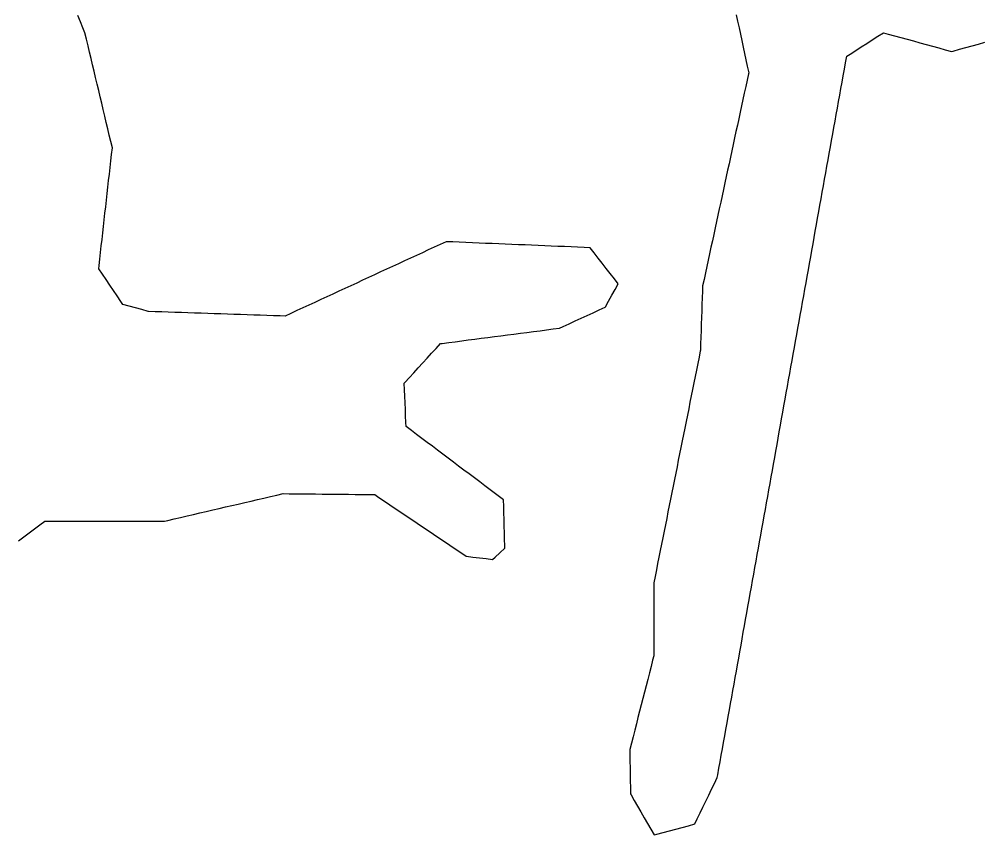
# Model space of a CAD drawing. Header units: millimetres. Extents: x 165 to 2352, y 1753 to 3323.
# Drawn here: x 1427.2 to 1573.4, y 1952 to 2076 of the extents above; entities that cross this region are included whole.
import ezdxf

# ---------------------------------------------------------------- set-up
doc = ezdxf.new("R2010")
doc.units = ezdxf.units.MM
doc.layers.add('ALL_ISLANDS', color=7, linetype='Continuous')
doc.layers.add('OUTLINE_ISLAND_01', color=7, linetype='Continuous')

msp = doc.modelspace()

# ---------------------------------------------------------------- linework, layer by layer
at = {"layer": 'ALL_ISLANDS'}
for points in [[(1427.0815, 1996.6877), (1427.884, 1997.2843), (1428.6865, 1997.8809), (1429.4891, 1998.4776), (1430.2916, 1999.0742), (1431.0941, 1999.6708), (1431.2608, 1999.6708), (1432.2608, 1999.6704), (1433.2608, 1999.67), (1434.2608, 1999.6697), (1435.2608, 1999.6693), (1436.2608, 1999.6689), (1437.2608, 1999.6686), (1438.2608, 1999.6682), (1439.2608, 1999.6678), (1440.2608, 1999.6675), (1441.2608, 1999.6671), (1442.2608, 1999.6667), (1443.2608, 1999.6664), (1444.2608, 1999.666), (1445.2608, 1999.6656), (1446.2608, 1999.6653), (1447.2608, 1999.6649), (1448.2608, 1999.6645), (1449.2608, 1999.6642), (1449.7725, 1999.7828), (1450.7467, 2000.0087), (1451.7209, 2000.2345), (1452.695, 2000.4604), (1453.6692, 2000.6862), (1454.6433, 2000.9121), (1455.6175, 2001.138), (1456.5917, 2001.3638), (1457.5658, 2001.5897), (1458.54, 2001.8155), (1459.5141, 2002.0414), (1460.4883, 2002.2672), (1461.4625, 2002.4931), (1462.4366, 2002.7189), (1463.4108, 2002.9448), (1464.385, 2003.1707), (1465.3591, 2003.3965), (1466.3333, 2003.6224), (1467.3074, 2003.8482), (1468.241, 2003.8382), (1469.2409, 2003.8274), (1470.2409, 2003.8166), (1471.2408, 2003.8058), (1472.2407, 2003.795), (1473.2407, 2003.7842), (1474.2406, 2003.7735), (1475.2406, 2003.7627), (1476.2405, 2003.7519), (1477.2404, 2003.7411), (1478.2404, 2003.7303), (1479.2403, 2003.7195), (1480.2403, 2003.7088), (1481.2402, 2003.698), (1481.8691, 2003.2735), (1482.698, 2002.7141), (1483.5268, 2002.1546), (1484.3557, 2001.5952), (1485.1846, 2001.0357), (1486.0134, 2000.4763), (1486.8423, 1999.9168), (1487.6711, 1999.3574), (1488.5, 1998.7979), (1489.3289, 1998.2385), (1490.1577, 1997.679), (1490.9866, 1997.1195), (1491.8155, 1996.5601), (1492.6443, 1996.0006), (1493.4732, 1995.4412), (1494.3021, 1994.8817), (1495.1309, 1994.3223), (1495.1704, 1994.3176), (1496.1633, 1994.1988), (1497.1562, 1994.08), (1498.1492, 1993.9613), (1499.1421, 1993.8425), (1499.5235, 1994.1909), (1500.2619, 1994.8654), (1501.0002, 1995.5398), (1500.9908, 1995.9037), (1500.9649, 1996.9034), (1500.939, 1997.9031), (1500.9132, 1998.9027), (1500.8873, 1999.9024), (1500.8615, 2000.9021), (1500.8356, 2001.9017), (1500.8097, 2002.9014), (1500.3766, 2003.2271), (1499.5774, 2003.8281), (1498.7781, 2004.429), (1497.9788, 2005.03), (1497.1796, 2005.631), (1496.3803, 2006.232), (1495.5811, 2006.833), (1494.7818, 2007.434), (1493.9825, 2008.035), (1493.1833, 2008.6359), (1492.384, 2009.2369), (1491.5848, 2009.8379), (1490.7855, 2010.4389), (1489.9862, 2011.0399), (1489.187, 2011.6409), (1488.3877, 2012.2419), (1487.5885, 2012.8428), (1486.7892, 2013.4438), (1485.9899, 2014.0448), (1485.9645, 2014.6574), (1485.9231, 2015.6565), (1485.8816, 2016.6556), (1485.8402, 2017.6548), (1485.7988, 2018.6539), (1485.7573, 2019.6531), (1485.7159, 2020.6522), (1485.8183, 2020.7639), (1486.494, 2021.5011), (1487.1697, 2022.2383), (1487.8454, 2022.9754), (1488.5211, 2023.7126), (1489.1968, 2024.4498), (1489.8725, 2025.1869), (1490.5482, 2025.9241), (1491.2239, 2026.6613), (1491.4763, 2026.694), (1492.468, 2026.8227), (1493.4597, 2026.9514), (1494.4513, 2027.08), (1495.443, 2027.2087), (1496.4347, 2027.3374), (1497.4264, 2027.4661), (1498.4181, 2027.5947), (1499.4098, 2027.7234), (1500.4015, 2027.8521), (1501.3932, 2027.9807), (1502.3848, 2028.1094), (1503.3765, 2028.2381), (1504.3682, 2028.3667), (1505.3599, 2028.4954), (1506.3516, 2028.6241), (1507.3433, 2028.7527), (1508.335, 2028.8814), (1509.3267, 2029.0101), (1509.8928, 2029.2708), (1510.8011, 2029.6892), (1511.7094, 2030.1075), (1512.6177, 2030.5258), (1513.526, 2030.9441), (1514.4343, 2031.3625), (1515.3426, 2031.7808), (1516.2509, 2032.1991), (1516.2879, 2032.2648), (1516.7787, 2033.1361), (1517.2695, 2034.0073), (1517.7603, 2034.8786), (1518.2512, 2035.7499), (1517.6549, 2036.5131), (1517.0393, 2037.3011), (1516.4236, 2038.0891), (1515.808, 2038.8772), (1515.1923, 2039.6652), (1514.5767, 2040.4532), (1513.9611, 2041.2413), (1513.062, 2041.279), (1512.0629, 2041.3209), (1511.0638, 2041.3628), (1510.0646, 2041.4047), (1509.0655, 2041.4467), (1508.0664, 2041.4886), (1507.0673, 2041.5305), (1506.0682, 2041.5724), (1505.069, 2041.6143), (1504.0699, 2041.6563), (1503.0708, 2041.6982), (1502.0717, 2041.7401), (1501.0726, 2041.782), (1500.0734, 2041.824), (1499.0743, 2041.8659), (1498.0752, 2041.9078), (1497.0761, 2041.9497), (1496.077, 2041.9916), (1495.0778, 2042.0336), (1494.0787, 2042.0755), (1493.0796, 2042.1174), (1492.0805, 2042.1593), (1491.1882, 2041.7469), (1490.2805, 2041.3273), (1489.3728, 2040.9077), (1488.4651, 2040.4881), (1487.5573, 2040.0686), (1486.6496, 2039.649), (1485.7419, 2039.2294), (1484.8342, 2038.8098), (1483.9265, 2038.3902), (1483.0188, 2037.9707), (1482.111, 2037.5511), (1481.2033, 2037.1315), (1480.2956, 2036.7119), (1479.3879, 2036.2923), (1478.4802, 2035.8728), (1477.5724, 2035.4532), (1476.6647, 2035.0336), (1475.757, 2034.614), (1474.8493, 2034.1944), (1473.9416, 2033.7749), (1473.0339, 2033.3553), (1472.1261, 2032.9357), (1471.2184, 2032.5161), (1470.3107, 2032.0965), (1469.403, 2031.677), (1468.4953, 2031.2574), (1467.5875, 2030.8378), (1466.8253, 2030.8638), (1465.8259, 2030.8978), (1464.8265, 2030.9319), (1463.827, 2030.966), (1462.8276, 2031.0001), (1461.8282, 2031.0341), (1460.8288, 2031.0682), (1459.8294, 2031.1023), (1458.8299, 2031.1363), (1457.8305, 2031.1704), (1456.8311, 2031.2045), (1455.8317, 2031.2385), (1454.8323, 2031.2726), (1453.8328, 2031.3067), (1452.8334, 2031.3408), (1451.834, 2031.3748), (1450.8346, 2031.4089), (1449.8352, 2031.443), (1448.8358, 2031.477), (1447.8363, 2031.5111), (1446.8369, 2031.5452), (1446.8035, 2031.5545), (1445.8404, 2031.8237), (1444.8773, 2032.093), (1443.9142, 2032.3622), (1442.9512, 2032.6314), (1442.6448, 2033.082), (1442.0826, 2033.909), (1441.5204, 2034.736), (1440.9582, 2035.563), (1440.396, 2036.39), (1439.8338, 2037.2169), (1439.2716, 2038.0439), (1439.3264, 2038.532), (1439.438, 2039.5257), (1439.5495, 2040.5195), (1439.6611, 2041.5132), (1439.7727, 2042.507), (1439.8843, 2043.5007), (1439.9959, 2044.4945), (1440.1075, 2045.4882), (1440.2191, 2046.482), (1440.3307, 2047.4757), (1440.4423, 2048.4695), (1440.5538, 2049.4633), (1440.6654, 2050.457), (1440.777, 2051.4508), (1440.8886, 2052.4445), (1441.0002, 2053.4383), (1441.1118, 2054.432), (1441.2234, 2055.4258), (1441.335, 2056.4195), (1441.1078, 2057.3749), (1440.8765, 2058.3478), (1440.6452, 2059.3207), (1440.4139, 2060.2936), (1440.1827, 2061.2665), (1439.9514, 2062.2394), (1439.7201, 2063.2122), (1439.4888, 2064.1851), (1439.2575, 2065.158), (1439.0262, 2066.1309), (1438.7949, 2067.1038), (1438.5636, 2068.0767), (1438.3323, 2069.0495), (1438.101, 2070.0224), (1437.8697, 2070.9953), (1437.6384, 2071.9682), (1437.4071, 2072.9411), (1437.1758, 2073.914), (1436.859, 2074.687), (1436.4798, 2075.6123), (1436.1006, 2076.5376)], [(1536.1831, 2076.649), (1536.3935, 2075.6713), (1536.6038, 2074.6937), (1536.8141, 2073.7161), (1537.0244, 2072.7384), (1537.2348, 2071.7608), (1537.4451, 2070.7832), (1537.6554, 2069.8055), (1537.8658, 2068.8279), (1538.0761, 2067.8503), (1538.0444, 2067.7036), (1537.833, 2066.7262), (1537.6217, 2065.7488), (1537.4103, 2064.7714), (1537.199, 2063.794), (1536.9877, 2062.8166), (1536.7763, 2061.8391), (1536.565, 2060.8617), (1536.3536, 2059.8843), (1536.1423, 2058.9069), (1535.9309, 2057.9295), (1535.7196, 2056.9521), (1535.5083, 2055.9747), (1535.2969, 2054.9973), (1535.0856, 2054.0198), (1534.8742, 2053.0424), (1534.6629, 2052.065), (1534.4515, 2051.0876), (1534.2402, 2050.1102), (1534.0289, 2049.1328), (1533.8175, 2048.1554), (1533.6062, 2047.178), (1533.3948, 2046.2006), (1533.1835, 2045.2231), (1532.9722, 2044.2457), (1532.7608, 2043.2683), (1532.5495, 2042.2909), (1532.3381, 2041.3135), (1532.1268, 2040.3361), (1531.9154, 2039.3587), (1531.7041, 2038.3813), (1531.4928, 2037.4038), (1531.2814, 2036.4264), (1531.0701, 2035.449), (1531.0416, 2034.6291), (1531.0069, 2033.6298), (1530.9721, 2032.6304), (1530.9374, 2031.631), (1530.9027, 2030.6316), (1530.8679, 2029.6322), (1530.8332, 2028.6328), (1530.7985, 2027.6334), (1530.7638, 2026.634), (1530.729, 2025.6346), (1530.718, 2025.5795), (1530.5216, 2024.599), (1530.3251, 2023.6185), (1530.1287, 2022.638), (1529.9323, 2021.6574), (1529.7358, 2020.6769), (1529.5394, 2019.6964), (1529.343, 2018.7159), (1529.1465, 2017.7354), (1528.9501, 2016.7549), (1528.7537, 2015.7743), (1528.5572, 2014.7938), (1528.3608, 2013.8133), (1528.1644, 2012.8328), (1527.9679, 2011.8523), (1527.7715, 2010.8717), (1527.5751, 2009.8912), (1527.3786, 2008.9107), (1527.1822, 2007.9302), (1526.9858, 2006.9497), (1526.7893, 2005.9692), (1526.5929, 2004.9886), (1526.3965, 2004.0081), (1526.2, 2003.0276), (1526.0036, 2002.0471), (1525.8071, 2001.0666), (1525.6107, 2000.0861), (1525.4143, 1999.1055), (1525.2178, 1998.125), (1525.0214, 1997.1445), (1524.825, 1996.164), (1524.6285, 1995.1835), (1524.4321, 1994.203), (1524.2357, 1993.2224), (1524.0392, 1992.2419), (1523.8428, 1991.2614), (1523.6464, 1990.2809), (1523.6463, 1990.1609), (1523.6459, 1989.1609), (1523.6455, 1988.1609), (1523.645, 1987.1609), (1523.6446, 1986.1609), (1523.6442, 1985.1609), (1523.6438, 1984.1609), (1523.6433, 1983.1609), (1523.6429, 1982.1609), (1523.6425, 1981.1609), (1523.6421, 1980.1609), (1523.6416, 1979.1609), (1523.4742, 1978.507), (1523.2262, 1977.5382), (1522.9782, 1976.5695), (1522.7302, 1975.6007), (1522.4822, 1974.632), (1522.2342, 1973.6632), (1521.9862, 1972.6944), (1521.7381, 1971.7257), (1521.4901, 1970.7569), (1521.2421, 1969.7882), (1520.9941, 1968.8194), (1520.7461, 1967.8507), (1520.4981, 1966.8819), (1520.2501, 1965.9131), (1520.0021, 1964.9444), (1520.0135, 1964.1693), (1520.0282, 1963.1694), (1520.043, 1962.1695), (1520.0577, 1961.1697), (1520.0725, 1960.1698), (1520.0872, 1959.1699), (1520.102, 1958.17), (1520.1849, 1958.0263), (1520.6849, 1957.1603), (1521.1849, 1956.2942), (1521.6849, 1955.4282), (1522.1849, 1954.5622), (1522.6848, 1953.6961), (1523.1848, 1952.8301), (1523.6848, 1951.9641), (1524.0856, 1952.0701), (1525.0524, 1952.3257), (1526.0191, 1952.5814), (1526.9859, 1952.8371), (1527.9526, 1953.0928), (1528.9194, 1953.3485), (1529.8862, 1953.6042), (1530.2587, 1954.376), (1530.6933, 1955.2766), (1531.1279, 1956.1772), (1531.5626, 1957.0778), (1531.9972, 1957.9784), (1532.4318, 1958.879), (1532.8665, 1959.7796), (1533.3011, 1960.6802), (1533.3759, 1961.0972), (1533.5524, 1962.0815), (1533.729, 1963.0658), (1533.9055, 1964.0501), (1534.082, 1965.0344), (1534.2586, 1966.0187), (1534.4351, 1967.003), (1534.6116, 1967.9873), (1534.7882, 1968.9715), (1534.9647, 1969.9558), (1535.1412, 1970.9401), (1535.3178, 1971.9244), (1535.4943, 1972.9087), (1535.6709, 1973.893), (1535.8474, 1974.8773), (1536.0239, 1975.8616), (1536.2005, 1976.8459), (1536.377, 1977.8302), (1536.5535, 1978.8145), (1536.7301, 1979.7988), (1536.9066, 1980.7831), (1537.0831, 1981.7674), (1537.2597, 1982.7517), (1537.4362, 1983.736), (1537.6127, 1984.7203), (1537.7893, 1985.7046), (1537.9658, 1986.6888), (1538.1424, 1987.6731), (1538.3189, 1988.6574), (1538.4954, 1989.6417), (1538.672, 1990.626), (1538.8485, 1991.6103), (1539.025, 1992.5946), (1539.2016, 1993.5789), (1539.3781, 1994.5632), (1539.5546, 1995.5475), (1539.7312, 1996.5318), (1539.9077, 1997.5161), (1540.0842, 1998.5004), (1540.2608, 1999.4847), (1540.4373, 2000.469), (1540.6138, 2001.4533), (1540.7904, 2002.4376), (1540.9669, 2003.4218), (1541.1435, 2004.4061), (1541.32, 2005.3904), (1541.4965, 2006.3747), (1541.6731, 2007.359), (1541.8496, 2008.3433), (1542.0261, 2009.3276), (1542.2027, 2010.3119), (1542.3792, 2011.2962), (1542.5557, 2012.2805), (1542.7323, 2013.2648), (1542.9088, 2014.2491), (1543.0853, 2015.2334), (1543.2619, 2016.2177), (1543.4384, 2017.202), (1543.6149, 2018.1863), (1543.7915, 2019.1706), (1543.968, 2020.1549), (1544.1446, 2021.1391), (1544.3211, 2022.1234), (1544.4976, 2023.1077), (1544.6742, 2024.092), (1544.8507, 2025.0763), (1545.0272, 2026.0606), (1545.2038, 2027.0449), (1545.3803, 2028.0292), (1545.5568, 2029.0135), (1545.7334, 2029.9978), (1545.9099, 2030.9821), (1546.0864, 2031.9664), (1546.263, 2032.9507), (1546.4395, 2033.935), (1546.616, 2034.9193), (1546.7926, 2035.9036), (1546.9691, 2036.8879), (1547.1457, 2037.8721), (1547.3222, 2038.8564), (1547.4987, 2039.8407), (1547.6753, 2040.825), (1547.8518, 2041.8093), (1548.0283, 2042.7936), (1548.2049, 2043.7779), (1548.3814, 2044.7622), (1548.5579, 2045.7465), (1548.7345, 2046.7308), (1548.911, 2047.7151), (1549.0875, 2048.6994), (1549.2641, 2049.6837), (1549.4406, 2050.668), (1549.6171, 2051.6523), (1549.7937, 2052.6366), (1549.9702, 2053.6209), (1550.1468, 2054.6052), (1550.3233, 2055.5894), (1550.4998, 2056.5737), (1550.6764, 2057.558), (1550.8529, 2058.5423), (1551.0294, 2059.5266), (1551.206, 2060.5109), (1551.3825, 2061.4952), (1551.559, 2062.4795), (1551.7356, 2063.4638), (1551.9121, 2064.4481), (1552.0886, 2065.4324), (1552.2652, 2066.4167), (1552.4417, 2067.401), (1552.6182, 2068.3853), (1552.7948, 2069.3696), (1552.9713, 2070.3539), (1553.5038, 2070.6968), (1554.3445, 2071.2384), (1555.1852, 2071.7799), (1556.0259, 2072.3214), (1556.8666, 2072.8629), (1557.7073, 2073.4044), (1558.548, 2073.9459), (1559.2838, 2073.7432), (1560.2479, 2073.4775), (1561.212, 2073.2119), (1562.176, 2072.9462), (1563.1401, 2072.6806), (1564.1042, 2072.4149), (1565.0683, 2072.1493), (1566.0323, 2071.8837), (1566.9964, 2071.618), (1567.9605, 2071.3524), (1568.9245, 2071.0867), (1569.1481, 2071.149), (1570.1114, 2071.4175), (1571.0746, 2071.6859), (1572.0379, 2071.9544), (1573.0012, 2072.2228), (1573.9645, 2072.4913)]]:
    msp.add_lwpolyline(points, dxfattribs=at)
at = {"layer": 'OUTLINE_ISLAND_01'}
for points in [[(1427.0815, 1996.6877), (1427.884, 1997.2843), (1428.6865, 1997.8809), (1429.4891, 1998.4776), (1430.2916, 1999.0742), (1431.0941, 1999.6708), (1431.2608, 1999.6708), (1432.2608, 1999.6704), (1433.2608, 1999.67), (1434.2608, 1999.6697), (1435.2608, 1999.6693), (1436.2608, 1999.6689), (1437.2608, 1999.6686), (1438.2608, 1999.6682), (1439.2608, 1999.6678), (1440.2608, 1999.6675), (1441.2608, 1999.6671), (1442.2608, 1999.6667), (1443.2608, 1999.6664), (1444.2608, 1999.666), (1445.2608, 1999.6656), (1446.2608, 1999.6653), (1447.2608, 1999.6649), (1448.2608, 1999.6645), (1449.2608, 1999.6642), (1449.7725, 1999.7828), (1450.7467, 2000.0087), (1451.7209, 2000.2345), (1452.695, 2000.4604), (1453.6692, 2000.6862), (1454.6433, 2000.9121), (1455.6175, 2001.138), (1456.5917, 2001.3638), (1457.5658, 2001.5897), (1458.54, 2001.8155), (1459.5141, 2002.0414), (1460.4883, 2002.2672), (1461.4625, 2002.4931), (1462.4366, 2002.7189), (1463.4108, 2002.9448), (1464.385, 2003.1707), (1465.3591, 2003.3965), (1466.3333, 2003.6224), (1467.3074, 2003.8482), (1468.241, 2003.8382), (1469.2409, 2003.8274), (1470.2409, 2003.8166), (1471.2408, 2003.8058), (1472.2407, 2003.795), (1473.2407, 2003.7842), (1474.2406, 2003.7735), (1475.2406, 2003.7627), (1476.2405, 2003.7519), (1477.2404, 2003.7411), (1478.2404, 2003.7303), (1479.2403, 2003.7195), (1480.2403, 2003.7088), (1481.2402, 2003.698), (1481.8691, 2003.2735), (1482.698, 2002.7141), (1483.5268, 2002.1546), (1484.3557, 2001.5952), (1485.1846, 2001.0357), (1486.0134, 2000.4763), (1486.8423, 1999.9168), (1487.6711, 1999.3574), (1488.5, 1998.7979), (1489.3289, 1998.2385), (1490.1577, 1997.679), (1490.9866, 1997.1195), (1491.8155, 1996.5601), (1492.6443, 1996.0006), (1493.4732, 1995.4412), (1494.3021, 1994.8817), (1495.1309, 1994.3223), (1495.1704, 1994.3176), (1496.1633, 1994.1988), (1497.1562, 1994.08), (1498.1492, 1993.9613), (1499.1421, 1993.8425), (1499.5235, 1994.1909), (1500.2619, 1994.8654), (1501.0002, 1995.5398), (1500.9908, 1995.9037), (1500.9649, 1996.9034), (1500.939, 1997.9031), (1500.9132, 1998.9027), (1500.8873, 1999.9024), (1500.8615, 2000.9021), (1500.8356, 2001.9017), (1500.8097, 2002.9014), (1500.3766, 2003.2271), (1499.5774, 2003.8281), (1498.7781, 2004.429), (1497.9788, 2005.03), (1497.1796, 2005.631), (1496.3803, 2006.232), (1495.5811, 2006.833), (1494.7818, 2007.434), (1493.9825, 2008.035), (1493.1833, 2008.6359), (1492.384, 2009.2369), (1491.5848, 2009.8379), (1490.7855, 2010.4389), (1489.9862, 2011.0399), (1489.187, 2011.6409), (1488.3877, 2012.2419), (1487.5885, 2012.8428), (1486.7892, 2013.4438), (1485.9899, 2014.0448), (1485.9645, 2014.6574), (1485.9231, 2015.6565), (1485.8816, 2016.6556), (1485.8402, 2017.6548), (1485.7988, 2018.6539), (1485.7573, 2019.6531), (1485.7159, 2020.6522), (1485.8183, 2020.7639), (1486.494, 2021.5011), (1487.1697, 2022.2383), (1487.8454, 2022.9754), (1488.5211, 2023.7126), (1489.1968, 2024.4498), (1489.8725, 2025.1869), (1490.5482, 2025.9241), (1491.2239, 2026.6613), (1491.4763, 2026.694), (1492.468, 2026.8227), (1493.4597, 2026.9514), (1494.4513, 2027.08), (1495.443, 2027.2087), (1496.4347, 2027.3374), (1497.4264, 2027.4661), (1498.4181, 2027.5947), (1499.4098, 2027.7234), (1500.4015, 2027.8521), (1501.3932, 2027.9807), (1502.3848, 2028.1094), (1503.3765, 2028.2381), (1504.3682, 2028.3667), (1505.3599, 2028.4954), (1506.3516, 2028.6241), (1507.3433, 2028.7527), (1508.335, 2028.8814), (1509.3267, 2029.0101), (1509.8928, 2029.2708), (1510.8011, 2029.6892), (1511.7094, 2030.1075), (1512.6177, 2030.5258), (1513.526, 2030.9441), (1514.4343, 2031.3625), (1515.3426, 2031.7808), (1516.2509, 2032.1991), (1516.2879, 2032.2648), (1516.7787, 2033.1361), (1517.2695, 2034.0073), (1517.7603, 2034.8786), (1518.2512, 2035.7499), (1517.6549, 2036.5131), (1517.0393, 2037.3011), (1516.4236, 2038.0891), (1515.808, 2038.8772), (1515.1923, 2039.6652), (1514.5767, 2040.4532), (1513.9611, 2041.2413), (1513.062, 2041.279), (1512.0629, 2041.3209), (1511.0638, 2041.3628), (1510.0646, 2041.4047), (1509.0655, 2041.4467), (1508.0664, 2041.4886), (1507.0673, 2041.5305), (1506.0682, 2041.5724), (1505.069, 2041.6143), (1504.0699, 2041.6563), (1503.0708, 2041.6982), (1502.0717, 2041.7401), (1501.0726, 2041.782), (1500.0734, 2041.824), (1499.0743, 2041.8659), (1498.0752, 2041.9078), (1497.0761, 2041.9497), (1496.077, 2041.9916), (1495.0778, 2042.0336), (1494.0787, 2042.0755), (1493.0796, 2042.1174), (1492.0805, 2042.1593), (1491.1882, 2041.7469), (1490.2805, 2041.3273), (1489.3728, 2040.9077), (1488.4651, 2040.4881), (1487.5573, 2040.0686), (1486.6496, 2039.649), (1485.7419, 2039.2294), (1484.8342, 2038.8098), (1483.9265, 2038.3902), (1483.0188, 2037.9707), (1482.111, 2037.5511), (1481.2033, 2037.1315), (1480.2956, 2036.7119), (1479.3879, 2036.2923), (1478.4802, 2035.8728), (1477.5724, 2035.4532), (1476.6647, 2035.0336), (1475.757, 2034.614), (1474.8493, 2034.1944), (1473.9416, 2033.7749), (1473.0339, 2033.3553), (1472.1261, 2032.9357), (1471.2184, 2032.5161), (1470.3107, 2032.0965), (1469.403, 2031.677), (1468.4953, 2031.2574), (1467.5875, 2030.8378), (1466.8253, 2030.8638), (1465.8259, 2030.8978), (1464.8265, 2030.9319), (1463.827, 2030.966), (1462.8276, 2031.0001), (1461.8282, 2031.0341), (1460.8288, 2031.0682), (1459.8294, 2031.1023), (1458.8299, 2031.1363), (1457.8305, 2031.1704), (1456.8311, 2031.2045), (1455.8317, 2031.2385), (1454.8323, 2031.2726), (1453.8328, 2031.3067), (1452.8334, 2031.3408), (1451.834, 2031.3748), (1450.8346, 2031.4089), (1449.8352, 2031.443), (1448.8358, 2031.477), (1447.8363, 2031.5111), (1446.8369, 2031.5452), (1446.8035, 2031.5545), (1445.8404, 2031.8237), (1444.8773, 2032.093), (1443.9142, 2032.3622), (1442.9512, 2032.6314), (1442.6448, 2033.082), (1442.0826, 2033.909), (1441.5204, 2034.736), (1440.9582, 2035.563), (1440.396, 2036.39), (1439.8338, 2037.2169), (1439.2716, 2038.0439), (1439.3264, 2038.532), (1439.438, 2039.5257), (1439.5495, 2040.5195), (1439.6611, 2041.5132), (1439.7727, 2042.507), (1439.8843, 2043.5007), (1439.9959, 2044.4945), (1440.1075, 2045.4882), (1440.2191, 2046.482), (1440.3307, 2047.4757), (1440.4423, 2048.4695), (1440.5538, 2049.4633), (1440.6654, 2050.457), (1440.777, 2051.4508), (1440.8886, 2052.4445), (1441.0002, 2053.4383), (1441.1118, 2054.432), (1441.2234, 2055.4258), (1441.335, 2056.4195), (1441.1078, 2057.3749), (1440.8765, 2058.3478), (1440.6452, 2059.3207), (1440.4139, 2060.2936), (1440.1827, 2061.2665), (1439.9514, 2062.2394), (1439.7201, 2063.2122), (1439.4888, 2064.1851), (1439.2575, 2065.158), (1439.0262, 2066.1309), (1438.7949, 2067.1038), (1438.5636, 2068.0767), (1438.3323, 2069.0495), (1438.101, 2070.0224), (1437.8697, 2070.9953), (1437.6384, 2071.9682), (1437.4071, 2072.9411), (1437.1758, 2073.914), (1436.859, 2074.687), (1436.4798, 2075.6123), (1436.1006, 2076.5376)], [(1536.1831, 2076.649), (1536.3935, 2075.6713), (1536.6038, 2074.6937), (1536.8141, 2073.7161), (1537.0244, 2072.7384), (1537.2348, 2071.7608), (1537.4451, 2070.7832), (1537.6554, 2069.8055), (1537.8658, 2068.8279), (1538.0761, 2067.8503), (1538.0444, 2067.7036), (1537.833, 2066.7262), (1537.6217, 2065.7488), (1537.4103, 2064.7714), (1537.199, 2063.794), (1536.9877, 2062.8166), (1536.7763, 2061.8391), (1536.565, 2060.8617), (1536.3536, 2059.8843), (1536.1423, 2058.9069), (1535.9309, 2057.9295), (1535.7196, 2056.9521), (1535.5083, 2055.9747), (1535.2969, 2054.9973), (1535.0856, 2054.0198), (1534.8742, 2053.0424), (1534.6629, 2052.065), (1534.4515, 2051.0876), (1534.2402, 2050.1102), (1534.0289, 2049.1328), (1533.8175, 2048.1554), (1533.6062, 2047.178), (1533.3948, 2046.2006), (1533.1835, 2045.2231), (1532.9722, 2044.2457), (1532.7608, 2043.2683), (1532.5495, 2042.2909), (1532.3381, 2041.3135), (1532.1268, 2040.3361), (1531.9154, 2039.3587), (1531.7041, 2038.3813), (1531.4928, 2037.4038), (1531.2814, 2036.4264), (1531.0701, 2035.449), (1531.0416, 2034.6291), (1531.0069, 2033.6298), (1530.9721, 2032.6304), (1530.9374, 2031.631), (1530.9027, 2030.6316), (1530.8679, 2029.6322), (1530.8332, 2028.6328), (1530.7985, 2027.6334), (1530.7638, 2026.634), (1530.729, 2025.6346), (1530.718, 2025.5795), (1530.5216, 2024.599), (1530.3251, 2023.6185), (1530.1287, 2022.638), (1529.9323, 2021.6574), (1529.7358, 2020.6769), (1529.5394, 2019.6964), (1529.343, 2018.7159), (1529.1465, 2017.7354), (1528.9501, 2016.7549), (1528.7537, 2015.7743), (1528.5572, 2014.7938), (1528.3608, 2013.8133), (1528.1644, 2012.8328), (1527.9679, 2011.8523), (1527.7715, 2010.8717), (1527.5751, 2009.8912), (1527.3786, 2008.9107), (1527.1822, 2007.9302), (1526.9858, 2006.9497), (1526.7893, 2005.9692), (1526.5929, 2004.9886), (1526.3965, 2004.0081), (1526.2, 2003.0276), (1526.0036, 2002.0471), (1525.8071, 2001.0666), (1525.6107, 2000.0861), (1525.4143, 1999.1055), (1525.2178, 1998.125), (1525.0214, 1997.1445), (1524.825, 1996.164), (1524.6285, 1995.1835), (1524.4321, 1994.203), (1524.2357, 1993.2224), (1524.0392, 1992.2419), (1523.8428, 1991.2614), (1523.6464, 1990.2809), (1523.6463, 1990.1609), (1523.6459, 1989.1609), (1523.6455, 1988.1609), (1523.645, 1987.1609), (1523.6446, 1986.1609), (1523.6442, 1985.1609), (1523.6438, 1984.1609), (1523.6433, 1983.1609), (1523.6429, 1982.1609), (1523.6425, 1981.1609), (1523.6421, 1980.1609), (1523.6416, 1979.1609), (1523.4742, 1978.507), (1523.2262, 1977.5382), (1522.9782, 1976.5695), (1522.7302, 1975.6007), (1522.4822, 1974.632), (1522.2342, 1973.6632), (1521.9862, 1972.6944), (1521.7381, 1971.7257), (1521.4901, 1970.7569), (1521.2421, 1969.7882), (1520.9941, 1968.8194), (1520.7461, 1967.8507), (1520.4981, 1966.8819), (1520.2501, 1965.9131), (1520.0021, 1964.9444), (1520.0135, 1964.1693), (1520.0282, 1963.1694), (1520.043, 1962.1695), (1520.0577, 1961.1697), (1520.0725, 1960.1698), (1520.0872, 1959.1699), (1520.102, 1958.17), (1520.1849, 1958.0263), (1520.6849, 1957.1603), (1521.1849, 1956.2942), (1521.6849, 1955.4282), (1522.1849, 1954.5622), (1522.6848, 1953.6961), (1523.1848, 1952.8301), (1523.6848, 1951.9641), (1524.0856, 1952.0701), (1525.0524, 1952.3257), (1526.0191, 1952.5814), (1526.9859, 1952.8371), (1527.9526, 1953.0928), (1528.9194, 1953.3485), (1529.8862, 1953.6042), (1530.2587, 1954.376), (1530.6933, 1955.2766), (1531.1279, 1956.1772), (1531.5626, 1957.0778), (1531.9972, 1957.9784), (1532.4318, 1958.879), (1532.8665, 1959.7796), (1533.3011, 1960.6802), (1533.3759, 1961.0972), (1533.5524, 1962.0815), (1533.729, 1963.0658), (1533.9055, 1964.0501), (1534.082, 1965.0344), (1534.2586, 1966.0187), (1534.4351, 1967.003), (1534.6116, 1967.9873), (1534.7882, 1968.9715), (1534.9647, 1969.9558), (1535.1412, 1970.9401), (1535.3178, 1971.9244), (1535.4943, 1972.9087), (1535.6709, 1973.893), (1535.8474, 1974.8773), (1536.0239, 1975.8616), (1536.2005, 1976.8459), (1536.377, 1977.8302), (1536.5535, 1978.8145), (1536.7301, 1979.7988), (1536.9066, 1980.7831), (1537.0831, 1981.7674), (1537.2597, 1982.7517), (1537.4362, 1983.736), (1537.6127, 1984.7203), (1537.7893, 1985.7046), (1537.9658, 1986.6888), (1538.1424, 1987.6731), (1538.3189, 1988.6574), (1538.4954, 1989.6417), (1538.672, 1990.626), (1538.8485, 1991.6103), (1539.025, 1992.5946), (1539.2016, 1993.5789), (1539.3781, 1994.5632), (1539.5546, 1995.5475), (1539.7312, 1996.5318), (1539.9077, 1997.5161), (1540.0842, 1998.5004), (1540.2608, 1999.4847), (1540.4373, 2000.469), (1540.6138, 2001.4533), (1540.7904, 2002.4376), (1540.9669, 2003.4218), (1541.1435, 2004.4061), (1541.32, 2005.3904), (1541.4965, 2006.3747), (1541.6731, 2007.359), (1541.8496, 2008.3433), (1542.0261, 2009.3276), (1542.2027, 2010.3119), (1542.3792, 2011.2962), (1542.5557, 2012.2805), (1542.7323, 2013.2648), (1542.9088, 2014.2491), (1543.0853, 2015.2334), (1543.2619, 2016.2177), (1543.4384, 2017.202), (1543.6149, 2018.1863), (1543.7915, 2019.1706), (1543.968, 2020.1549), (1544.1446, 2021.1391), (1544.3211, 2022.1234), (1544.4976, 2023.1077), (1544.6742, 2024.092), (1544.8507, 2025.0763), (1545.0272, 2026.0606), (1545.2038, 2027.0449), (1545.3803, 2028.0292), (1545.5568, 2029.0135), (1545.7334, 2029.9978), (1545.9099, 2030.9821), (1546.0864, 2031.9664), (1546.263, 2032.9507), (1546.4395, 2033.935), (1546.616, 2034.9193), (1546.7926, 2035.9036), (1546.9691, 2036.8879), (1547.1457, 2037.8721), (1547.3222, 2038.8564), (1547.4987, 2039.8407), (1547.6753, 2040.825), (1547.8518, 2041.8093), (1548.0283, 2042.7936), (1548.2049, 2043.7779), (1548.3814, 2044.7622), (1548.5579, 2045.7465), (1548.7345, 2046.7308), (1548.911, 2047.7151), (1549.0875, 2048.6994), (1549.2641, 2049.6837), (1549.4406, 2050.668), (1549.6171, 2051.6523), (1549.7937, 2052.6366), (1549.9702, 2053.6209), (1550.1468, 2054.6052), (1550.3233, 2055.5894), (1550.4998, 2056.5737), (1550.6764, 2057.558), (1550.8529, 2058.5423), (1551.0294, 2059.5266), (1551.206, 2060.5109), (1551.3825, 2061.4952), (1551.559, 2062.4795), (1551.7356, 2063.4638), (1551.9121, 2064.4481), (1552.0886, 2065.4324), (1552.2652, 2066.4167), (1552.4417, 2067.401), (1552.6182, 2068.3853), (1552.7948, 2069.3696), (1552.9713, 2070.3539), (1553.5038, 2070.6968), (1554.3445, 2071.2384), (1555.1852, 2071.7799), (1556.0259, 2072.3214), (1556.8666, 2072.8629), (1557.7073, 2073.4044), (1558.548, 2073.9459), (1559.2838, 2073.7432), (1560.2479, 2073.4775), (1561.212, 2073.2119), (1562.176, 2072.9462), (1563.1401, 2072.6806), (1564.1042, 2072.4149), (1565.0683, 2072.1493), (1566.0323, 2071.8837), (1566.9964, 2071.618), (1567.9605, 2071.3524), (1568.9245, 2071.0867), (1569.1481, 2071.149), (1570.1114, 2071.4175), (1571.0746, 2071.6859), (1572.0379, 2071.9544), (1573.0012, 2072.2228), (1573.9645, 2072.4913)]]:
    msp.add_lwpolyline(points, dxfattribs=at)

doc.saveas('drawing.dxf')
